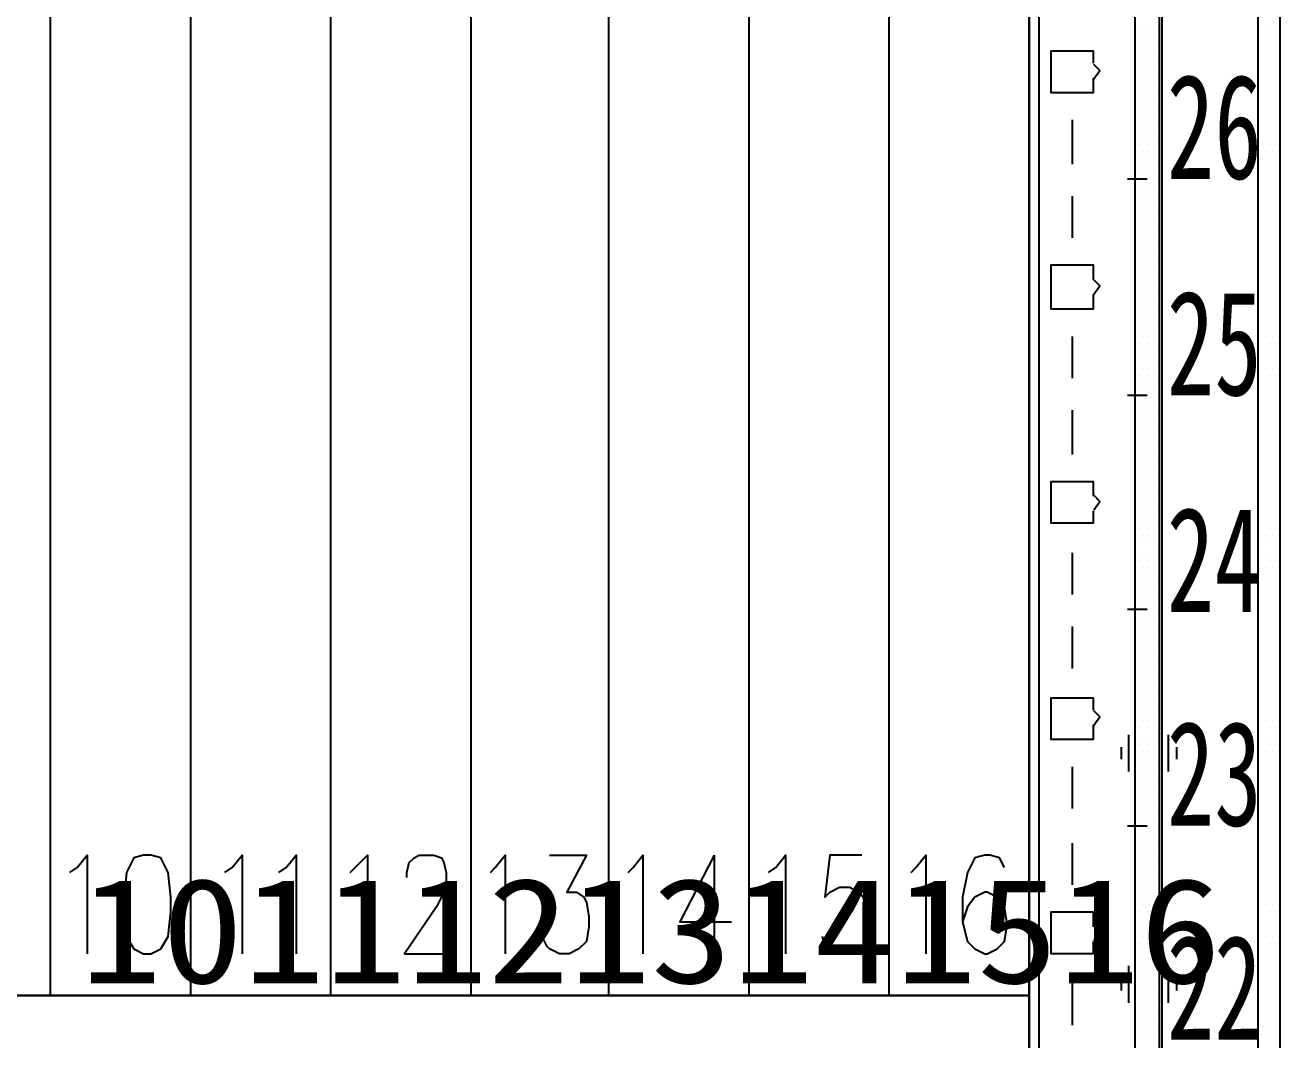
# Model space of a CAD drawing. Header units: metres. Extents: x 17 to 1264, y 17 to 859.
# Drawn here: x 256.9 to 330.3, y 363.6 to 423 of the extents above; entities that cross this region are included whole.
import ezdxf

# ---------------------------------------------------------------- set-up
doc = ezdxf.new("R2010")
doc.units = ezdxf.units.M
for name, color, linetype in [('LINES', 7, 'Continuous'), ('POLYLINES', 4, 'Continuous'), ('RECTS', 7, 'Continuous'), ('TEXTS', 3, 'Continuous')]:
    doc.layers.add(name, color=color, linetype=linetype)

msp = doc.modelspace()

# ---------------------------------------------------------------- linework, layer by layer
at = {"layer": 'LINES'}
for p, q in [((315.64, 98.64), (315.64, 693.94)), ((322.27, 422.78), (322.27, 422.78)), ((322.7, 422.78), (322.7, 422.78)), ((323.27, 422.78), (323.27, 422.78)), ((329.03, 422.78), (329.03, 422.78)), ((329.47, 422.78), (329.47, 422.78)), ((329.9, 422.78), (329.9, 422.78)), ((322.12, 422.35), (322.12, 422.35)), ((322.27, 421.92), (322.27, 421.92)), ((322.55, 422.35), (322.55, 422.35)), ((322.7, 421.92), (322.7, 421.92)), ((322.99, 422.35), (322.99, 422.35)), ((323.27, 421.92), (323.27, 421.92)), ((329.03, 421.92), (329.03, 421.92)), ((329.32, 422.35), (329.32, 422.35)), ((329.47, 421.92), (329.47, 421.92)), ((329.75, 422.35), (329.75, 422.35)), ((329.9, 421.92), (329.9, 421.92)), ((330.19, 422.35), (330.19, 422.35)), ((322.12, 421.49), (322.12, 421.49)), ((322.55, 421.49), (322.55, 421.49)), ((322.99, 421.49), (322.99, 421.49)), ((329.32, 421.49), (329.32, 421.49)), ((329.75, 421.49), (329.75, 421.49)), ((330.19, 421.49), (330.19, 421.49)), ((322.12, 420.48), (322.12, 420.48)), ((322.27, 420.91), (322.27, 420.91)), ((322.55, 420.48), (322.55, 420.48)), ((322.7, 420.91), (322.7, 420.91)), ((322.99, 420.48), (322.99, 420.48)), ((323.27, 420.91), (323.27, 420.91)), ((329.03, 420.91), (329.03, 420.91)), ((329.32, 420.48), (329.32, 420.48)), ((329.47, 420.91), (329.47, 420.91)), ((329.75, 420.48), (329.75, 420.48)), ((329.9, 420.91), (329.9, 420.91)), ((330.19, 420.48), (330.19, 420.48)), ((322.12, 419.62), (322.12, 419.62)), ((322.27, 420.05), (322.27, 420.05)), ((322.55, 419.62), (322.55, 419.62)), ((322.7, 420.05), (322.7, 420.05)), ((322.99, 419.62), (322.99, 419.62)), ((323.27, 420.05), (323.27, 420.05)), ((329.03, 420.05), (329.03, 420.05)), ((329.32, 419.62), (329.32, 419.62)), ((329.47, 420.05), (329.47, 420.05)), ((329.75, 419.62), (329.75, 419.62)), ((329.9, 420.05), (329.9, 420.05)), ((330.19, 419.62), (330.19, 419.62)), ((322.27, 419.18), (322.27, 419.18)), ((322.7, 419.18), (322.7, 419.18)), ((323.27, 419.18), (323.27, 419.18)), ((329.03, 419.18), (329.03, 419.18)), ((329.47, 419.18), (329.47, 419.18)), ((329.9, 419.18), (329.9, 419.18)), ((322.12, 418.75), (322.12, 418.75)), ((322.27, 418.32), (322.27, 418.32)), ((322.55, 418.75), (322.55, 418.75)), ((322.7, 418.32), (322.7, 418.32)), ((322.99, 418.75), (322.99, 418.75)), ((323.27, 418.32), (323.27, 418.32)), ((329.03, 418.32), (329.03, 418.32)), ((329.32, 418.75), (329.32, 418.75)), ((329.47, 418.32), (329.47, 418.32)), ((329.75, 418.75), (329.75, 418.75)), ((329.9, 418.32), (329.9, 418.32)), ((330.19, 418.75), (330.19, 418.75)), ((318.16, 417.46), (318.16, 414.86)), ((322.12, 417.89), (322.12, 417.89)), ((322.55, 417.89), (322.55, 417.89)), ((322.99, 417.89), (322.99, 417.89)), ((329.32, 417.89), (329.32, 417.89)), ((329.75, 417.89), (329.75, 417.89)), ((330.19, 417.89), (330.19, 417.89)), ((322.12, 416.88), (322.12, 416.88)), ((322.27, 417.31), (322.27, 417.31)), ((322.55, 416.88), (322.55, 416.88)), ((322.7, 417.31), (322.7, 417.31)), ((322.99, 416.88), (322.99, 416.88)), ((323.27, 417.31), (323.27, 417.31)), ((329.03, 417.31), (329.03, 417.31)), ((329.32, 416.88), (329.32, 416.88)), ((329.47, 417.31), (329.47, 417.31)), ((329.75, 416.88), (329.75, 416.88)), ((329.9, 417.31), (329.9, 417.31)), ((330.19, 416.88), (330.19, 416.88)), ((322.12, 416.02), (322.12, 416.02)), ((322.27, 416.45), (322.27, 416.45)), ((322.55, 416.02), (322.55, 416.02)), ((322.7, 416.45), (322.7, 416.45)), ((322.99, 416.02), (322.99, 416.02)), ((323.27, 416.45), (323.27, 416.45)), ((329.03, 416.45), (329.03, 416.45)), ((329.32, 416.02), (329.32, 416.02)), ((329.47, 416.45), (329.47, 416.45)), ((329.75, 416.02), (329.75, 416.02)), ((329.9, 416.45), (329.9, 416.45)), ((330.19, 416.02), (330.19, 416.02)), ((322.12, 415.15), (322.12, 415.15)), ((322.27, 415.58), (322.27, 415.58)), ((322.55, 415.15), (322.55, 415.15)), ((322.7, 415.58), (322.7, 415.58)), ((322.99, 415.15), (322.99, 415.15)), ((323.27, 415.58), (323.27, 415.58)), ((329.03, 415.58), (329.03, 415.58)), ((329.32, 415.15), (329.32, 415.15)), ((329.47, 415.58), (329.47, 415.58)), ((329.75, 415.15), (329.75, 415.15)), ((329.9, 415.58), (329.9, 415.58)), ((330.19, 415.15), (330.19, 415.15)), ((322.27, 414.72), (322.27, 414.72)), ((322.7, 414.72), (322.7, 414.72)), ((323.27, 414.72), (323.27, 414.72)), ((329.03, 414.72), (329.03, 414.72)), ((329.47, 414.72), (329.47, 414.72)), ((329.9, 414.72), (329.9, 414.72)), ((321.4, 414), (322.55, 414)), ((322.12, 414.29), (322.12, 414.29)), ((322.27, 413.71), (322.27, 413.71)), ((322.55, 414.29), (322.55, 414.29)), ((322.7, 413.71), (322.7, 413.71)), ((322.99, 414.29), (322.99, 414.29)), ((323.27, 413.71), (323.27, 413.71)), ((329.03, 413.71), (329.03, 413.71)), ((329.32, 414.29), (329.32, 414.29)), ((329.47, 413.71), (329.47, 413.71)), ((329.75, 414.29), (329.75, 414.29)), ((329.9, 413.71), (329.9, 413.71)), ((330.19, 414.29), (330.19, 414.29)), ((318.16, 412.99), (318.16, 410.54)), ((322.12, 413.28), (322.12, 413.28)), ((322.55, 413.28), (322.55, 413.28)), ((322.99, 413.28), (322.99, 413.28)), ((329.32, 413.28), (329.32, 413.28)), ((329.75, 413.28), (329.75, 413.28)), ((330.19, 413.28), (330.19, 413.28)), ((322.12, 412.42), (322.12, 412.42)), ((322.27, 412.85), (322.27, 412.85)), ((322.55, 412.42), (322.55, 412.42)), ((322.7, 412.85), (322.7, 412.85)), ((322.99, 412.42), (322.99, 412.42)), ((323.27, 412.85), (323.27, 412.85)), ((329.03, 412.85), (329.03, 412.85)), ((329.32, 412.42), (329.32, 412.42)), ((329.47, 412.85), (329.47, 412.85)), ((329.75, 412.42), (329.75, 412.42)), ((329.9, 412.85), (329.9, 412.85)), ((330.19, 412.42), (330.19, 412.42)), ((322.12, 411.55), (322.12, 411.55)), ((322.27, 411.98), (322.27, 411.98)), ((322.55, 411.55), (322.55, 411.55)), ((322.7, 411.98), (322.7, 411.98)), ((322.99, 411.55), (322.99, 411.55)), ((323.27, 411.98), (323.27, 411.98)), ((329.03, 411.98), (329.03, 411.98)), ((329.32, 411.55), (329.32, 411.55)), ((329.47, 411.98), (329.47, 411.98)), ((329.75, 411.55), (329.75, 411.55)), ((329.9, 411.98), (329.9, 411.98)), ((330.19, 411.55), (330.19, 411.55)), ((322.27, 411.12), (322.27, 411.12)), ((322.7, 411.12), (322.7, 411.12)), ((323.27, 411.12), (323.27, 411.12)), ((329.03, 411.12), (329.03, 411.12)), ((329.47, 411.12), (329.47, 411.12)), ((329.9, 411.12), (329.9, 411.12)), ((322.12, 410.69), (322.12, 410.69)), ((322.27, 410.11), (322.27, 410.11)), ((322.55, 410.69), (322.55, 410.69)), ((322.7, 410.11), (322.7, 410.11)), ((322.99, 410.69), (322.99, 410.69)), ((323.27, 410.11), (323.27, 410.11)), ((329.03, 410.11), (329.03, 410.11)), ((329.32, 410.69), (329.32, 410.69)), ((329.47, 410.11), (329.47, 410.11)), ((329.75, 410.69), (329.75, 410.69)), ((329.9, 410.11), (329.9, 410.11)), ((330.19, 410.69), (330.19, 410.69)), ((322.12, 409.68), (322.12, 409.68)), ((322.27, 409.25), (322.27, 409.25)), ((322.55, 409.68), (322.55, 409.68)), ((322.7, 409.25), (322.7, 409.25)), ((322.99, 409.68), (322.99, 409.68)), ((323.27, 409.25), (323.27, 409.25)), ((329.03, 409.25), (329.03, 409.25)), ((329.32, 409.68), (329.32, 409.68)), ((329.47, 409.25), (329.47, 409.25)), ((329.75, 409.68), (329.75, 409.68)), ((329.9, 409.25), (329.9, 409.25)), ((330.19, 409.68), (330.19, 409.68)), ((322.12, 408.82), (322.12, 408.82)), ((322.55, 408.82), (322.55, 408.82)), ((322.99, 408.82), (322.99, 408.82)), ((329.32, 408.82), (329.32, 408.82)), ((329.75, 408.82), (329.75, 408.82)), ((330.19, 408.82), (330.19, 408.82)), ((322.12, 407.95), (322.12, 407.95)), ((322.27, 408.38), (322.27, 408.38)), ((322.55, 407.95), (322.55, 407.95)), ((322.7, 408.38), (322.7, 408.38)), ((322.99, 407.95), (322.99, 407.95)), ((323.27, 408.38), (323.27, 408.38)), ((329.03, 408.38), (329.03, 408.38)), ((329.32, 407.95), (329.32, 407.95)), ((329.47, 408.38), (329.47, 408.38)), ((329.75, 407.95), (329.75, 407.95)), ((329.9, 408.38), (329.9, 408.38)), ((330.19, 407.95), (330.19, 407.95)), ((322.12, 407.09), (322.12, 407.09)), ((322.27, 407.52), (322.27, 407.52)), ((322.55, 407.09), (322.55, 407.09)), ((322.7, 407.52), (322.7, 407.52)), ((322.99, 407.09), (322.99, 407.09)), ((323.27, 407.52), (323.27, 407.52)), ((329.03, 407.52), (329.03, 407.52)), ((329.32, 407.09), (329.32, 407.09)), ((329.47, 407.52), (329.47, 407.52)), ((329.75, 407.09), (329.75, 407.09)), ((329.9, 407.52), (329.9, 407.52)), ((330.19, 407.09), (330.19, 407.09)), ((322.27, 406.51), (322.27, 406.51)), ((322.7, 406.51), (322.7, 406.51)), ((323.27, 406.51), (323.27, 406.51)), ((329.03, 406.51), (329.03, 406.51)), ((329.47, 406.51), (329.47, 406.51)), ((329.9, 406.51), (329.9, 406.51)), ((322.12, 406.08), (322.12, 406.08)), ((322.27, 405.65), (322.27, 405.65)), ((322.55, 406.08), (322.55, 406.08)), ((322.7, 405.65), (322.7, 405.65)), ((322.99, 406.08), (322.99, 406.08)), ((323.27, 405.65), (323.27, 405.65)), ((329.03, 405.65), (329.03, 405.65)), ((329.32, 406.08), (329.32, 406.08)), ((329.47, 405.65), (329.47, 405.65)), ((329.75, 406.08), (329.75, 406.08)), ((329.9, 405.65), (329.9, 405.65)), ((330.19, 406.08), (330.19, 406.08)), ((322.12, 405.22), (322.12, 405.22)), ((322.55, 405.22), (322.55, 405.22)), ((322.99, 405.22), (322.99, 405.22)), ((329.32, 405.22), (329.32, 405.22)), ((329.75, 405.22), (329.75, 405.22)), ((330.19, 405.22), (330.19, 405.22)), ((318.16, 404.78), (318.16, 402.34)), ((322.12, 404.35), (322.12, 404.35)), ((322.27, 404.78), (322.27, 404.78)), ((322.55, 404.35), (322.55, 404.35)), ((322.7, 404.78), (322.7, 404.78)), ((322.99, 404.35), (322.99, 404.35)), ((323.27, 404.78), (323.27, 404.78)), ((329.03, 404.78), (329.03, 404.78)), ((329.32, 404.35), (329.32, 404.35)), ((329.47, 404.78), (329.47, 404.78)), ((329.75, 404.35), (329.75, 404.35)), ((329.9, 404.78), (329.9, 404.78)), ((330.19, 404.35), (330.19, 404.35)), ((322.12, 403.49), (322.12, 403.49)), ((322.27, 403.92), (322.27, 403.92)), ((322.55, 403.49), (322.55, 403.49)), ((322.7, 403.92), (322.7, 403.92)), ((322.99, 403.49), (322.99, 403.49)), ((323.27, 403.92), (323.27, 403.92)), ((329.03, 403.92), (329.03, 403.92)), ((329.32, 403.49), (329.32, 403.49)), ((329.47, 403.92), (329.47, 403.92)), ((329.75, 403.49), (329.75, 403.49)), ((329.9, 403.92), (329.9, 403.92)), ((330.19, 403.49), (330.19, 403.49)), ((322.27, 402.91), (322.27, 402.91)), ((322.7, 402.91), (322.7, 402.91)), ((323.27, 402.91), (323.27, 402.91)), ((329.03, 402.91), (329.03, 402.91)), ((329.47, 402.91), (329.47, 402.91)), ((329.9, 402.91), (329.9, 402.91)), ((322.12, 402.48), (322.12, 402.48)), ((322.27, 402.05), (322.27, 402.05)), ((322.55, 402.48), (322.55, 402.48)), ((322.7, 402.05), (322.7, 402.05)), ((322.99, 402.48), (322.99, 402.48)), ((323.27, 402.05), (323.27, 402.05)), ((329.03, 402.05), (329.03, 402.05)), ((329.32, 402.48), (329.32, 402.48)), ((329.47, 402.05), (329.47, 402.05)), ((329.75, 402.48), (329.75, 402.48)), ((329.9, 402.05), (329.9, 402.05)), ((330.19, 402.48), (330.19, 402.48)), ((321.4, 401.33), (322.55, 401.33)), ((322.12, 401.62), (322.12, 401.62)), ((322.27, 401.18), (322.27, 401.18)), ((322.55, 401.62), (322.55, 401.62)), ((322.7, 401.18), (322.7, 401.18)), ((322.99, 401.62), (322.99, 401.62)), ((323.27, 401.18), (323.27, 401.18)), ((329.03, 401.18), (329.03, 401.18)), ((329.32, 401.62), (329.32, 401.62)), ((329.47, 401.18), (329.47, 401.18)), ((329.75, 401.62), (329.75, 401.62)), ((329.9, 401.18), (329.9, 401.18)), ((330.19, 401.62), (330.19, 401.62)), ((318.16, 400.46), (318.16, 397.87)), ((322.12, 400.75), (322.12, 400.75)), ((322.55, 400.75), (322.55, 400.75)), ((322.99, 400.75), (322.99, 400.75)), ((329.32, 400.75), (329.32, 400.75)), ((329.75, 400.75), (329.75, 400.75)), ((330.19, 400.75), (330.19, 400.75)), ((322.12, 399.89), (322.12, 399.89)), ((322.27, 400.32), (322.27, 400.32)), ((322.55, 399.89), (322.55, 399.89)), ((322.7, 400.32), (322.7, 400.32)), ((322.99, 399.89), (322.99, 399.89)), ((323.27, 400.32), (323.27, 400.32)), ((329.03, 400.32), (329.03, 400.32)), ((329.32, 399.89), (329.32, 399.89)), ((329.47, 400.32), (329.47, 400.32)), ((329.75, 399.89), (329.75, 399.89)), ((329.9, 400.32), (329.9, 400.32)), ((330.19, 399.89), (330.19, 399.89)), ((322.27, 399.31), (322.27, 399.31)), ((322.7, 399.31), (322.7, 399.31)), ((323.27, 399.31), (323.27, 399.31)), ((329.03, 399.31), (329.03, 399.31)), ((329.47, 399.31), (329.47, 399.31)), ((329.9, 399.31), (329.9, 399.31)), ((322.12, 398.88), (322.12, 398.88)), ((322.27, 398.45), (322.27, 398.45)), ((322.55, 398.88), (322.55, 398.88)), ((322.7, 398.45), (322.7, 398.45)), ((322.99, 398.88), (322.99, 398.88)), ((323.27, 398.45), (323.27, 398.45)), ((329.03, 398.45), (329.03, 398.45)), ((329.32, 398.88), (329.32, 398.88)), ((329.47, 398.45), (329.47, 398.45)), ((329.75, 398.88), (329.75, 398.88)), ((329.9, 398.45), (329.9, 398.45)), ((330.19, 398.88), (330.19, 398.88)), ((322.12, 398.02), (322.12, 398.02)), ((322.27, 397.58), (322.27, 397.58)), ((322.55, 398.02), (322.55, 398.02)), ((322.7, 397.58), (322.7, 397.58)), ((322.99, 398.02), (322.99, 398.02)), ((323.27, 397.58), (323.27, 397.58)), ((329.03, 397.58), (329.03, 397.58)), ((329.32, 398.02), (329.32, 398.02)), ((329.47, 397.58), (329.47, 397.58)), ((329.75, 398.02), (329.75, 398.02)), ((329.9, 397.58), (329.9, 397.58)), ((330.19, 398.02), (330.19, 398.02)), ((322.12, 397.15), (322.12, 397.15)), ((322.55, 397.15), (322.55, 397.15)), ((322.99, 397.15), (322.99, 397.15)), ((329.32, 397.15), (329.32, 397.15)), ((329.75, 397.15), (329.75, 397.15)), ((330.19, 397.15), (330.19, 397.15)), ((322.12, 396.29), (322.12, 396.29)), ((322.27, 396.72), (322.27, 396.72)), ((322.55, 396.29), (322.55, 396.29)), ((322.7, 396.72), (322.7, 396.72)), ((322.99, 396.29), (322.99, 396.29)), ((323.27, 396.72), (323.27, 396.72)), ((329.03, 396.72), (329.03, 396.72)), ((329.32, 396.29), (329.32, 396.29)), ((329.47, 396.72), (329.47, 396.72)), ((329.75, 396.29), (329.75, 396.29)), ((329.9, 396.72), (329.9, 396.72)), ((330.19, 396.29), (330.19, 396.29)), ((322.12, 395.28), (322.12, 395.28)), ((322.27, 395.71), (322.27, 395.71)), ((322.55, 395.28), (322.55, 395.28)), ((322.7, 395.71), (322.7, 395.71)), ((322.99, 395.28), (322.99, 395.28)), ((323.27, 395.71), (323.27, 395.71)), ((329.03, 395.71), (329.03, 395.71)), ((329.32, 395.28), (329.32, 395.28)), ((329.47, 395.71), (329.47, 395.71)), ((329.75, 395.28), (329.75, 395.28)), ((329.9, 395.71), (329.9, 395.71)), ((330.19, 395.28), (330.19, 395.28)), ((322.27, 394.85), (322.27, 394.85)), ((322.7, 394.85), (322.7, 394.85)), ((323.27, 394.85), (323.27, 394.85)), ((329.03, 394.85), (329.03, 394.85)), ((329.47, 394.85), (329.47, 394.85)), ((329.9, 394.85), (329.9, 394.85)), ((322.12, 394.42), (322.12, 394.42)), ((322.27, 393.98), (322.27, 393.98)), ((322.55, 394.42), (322.55, 394.42)), ((322.7, 393.98), (322.7, 393.98)), ((322.99, 394.42), (322.99, 394.42)), ((323.27, 393.98), (323.27, 393.98)), ((329.03, 393.98), (329.03, 393.98)), ((329.32, 394.42), (329.32, 394.42)), ((329.47, 393.98), (329.47, 393.98)), ((329.75, 394.42), (329.75, 394.42)), ((329.9, 393.98), (329.9, 393.98)), ((330.19, 394.42), (330.19, 394.42)), ((322.12, 393.55), (322.12, 393.55)), ((322.27, 393.12), (322.27, 393.12)), ((322.55, 393.55), (322.55, 393.55)), ((322.7, 393.12), (322.7, 393.12)), ((322.99, 393.55), (322.99, 393.55)), ((323.27, 393.12), (323.27, 393.12)), ((329.03, 393.12), (329.03, 393.12)), ((329.32, 393.55), (329.32, 393.55)), ((329.47, 393.12), (329.47, 393.12)), ((329.75, 393.55), (329.75, 393.55)), ((329.9, 393.12), (329.9, 393.12)), ((330.19, 393.55), (330.19, 393.55)), ((322.12, 392.69), (322.12, 392.69)), ((322.55, 392.69), (322.55, 392.69)), ((322.99, 392.69), (322.99, 392.69)), ((329.32, 392.69), (329.32, 392.69)), ((329.75, 392.69), (329.75, 392.69)), ((330.19, 392.69), (330.19, 392.69)), ((318.16, 392.11), (318.16, 389.66)), ((322.12, 391.68), (322.12, 391.68)), ((322.27, 392.11), (322.27, 392.11)), ((322.55, 391.68), (322.55, 391.68)), ((322.7, 392.11), (322.7, 392.11)), ((322.99, 391.68), (322.99, 391.68)), ((323.27, 392.11), (323.27, 392.11)), ((329.03, 392.11), (329.03, 392.11)), ((329.32, 391.68), (329.32, 391.68)), ((329.47, 392.11), (329.47, 392.11)), ((329.75, 391.68), (329.75, 391.68)), ((329.9, 392.11), (329.9, 392.11)), ((330.19, 391.68), (330.19, 391.68)), ((322.27, 391.25), (322.27, 391.25)), ((322.7, 391.25), (322.7, 391.25)), ((323.27, 391.25), (323.27, 391.25)), ((329.03, 391.25), (329.03, 391.25)), ((329.47, 391.25), (329.47, 391.25)), ((329.9, 391.25), (329.9, 391.25)), ((322.12, 390.82), (322.12, 390.82)), ((322.27, 390.38), (322.27, 390.38)), ((322.55, 390.82), (322.55, 390.82)), ((322.7, 390.38), (322.7, 390.38)), ((322.99, 390.82), (322.99, 390.82)), ((323.27, 390.38), (323.27, 390.38)), ((329.03, 390.38), (329.03, 390.38)), ((329.32, 390.82), (329.32, 390.82)), ((329.47, 390.38), (329.47, 390.38)), ((329.75, 390.82), (329.75, 390.82)), ((329.9, 390.38), (329.9, 390.38)), ((330.19, 390.82), (330.19, 390.82)), ((322.12, 389.95), (322.12, 389.95)), ((322.27, 389.52), (322.27, 389.52)), ((322.55, 389.95), (322.55, 389.95)), ((322.7, 389.52), (322.7, 389.52)), ((322.99, 389.95), (322.99, 389.95)), ((323.27, 389.52), (323.27, 389.52)), ((329.03, 389.52), (329.03, 389.52)), ((329.32, 389.95), (329.32, 389.95)), ((329.47, 389.52), (329.47, 389.52)), ((329.75, 389.95), (329.75, 389.95)), ((329.9, 389.52), (329.9, 389.52)), ((330.19, 389.95), (330.19, 389.95)), ((321.4, 388.8), (322.55, 388.8)), ((322.12, 389.09), (322.12, 389.09)), ((322.55, 389.09), (322.55, 389.09)), ((322.99, 389.09), (322.99, 389.09)), ((329.32, 389.09), (329.32, 389.09)), ((329.75, 389.09), (329.75, 389.09)), ((330.19, 389.09), (330.19, 389.09)), ((322.12, 388.08), (322.12, 388.08)), ((322.27, 388.51), (322.27, 388.51)), ((322.55, 388.08), (322.55, 388.08)), ((322.7, 388.51), (322.7, 388.51)), ((322.99, 388.08), (322.99, 388.08)), ((323.27, 388.51), (323.27, 388.51)), ((329.03, 388.51), (329.03, 388.51)), ((329.32, 388.08), (329.32, 388.08)), ((329.47, 388.51), (329.47, 388.51)), ((329.75, 388.08), (329.75, 388.08)), ((329.9, 388.51), (329.9, 388.51)), ((330.19, 388.08), (330.19, 388.08)), ((318.16, 387.79), (318.16, 385.34)), ((322.12, 387.22), (322.12, 387.22)), ((322.27, 387.65), (322.27, 387.65)), ((322.55, 387.22), (322.55, 387.22)), ((322.7, 387.65), (322.7, 387.65)), ((322.99, 387.22), (322.99, 387.22)), ((323.27, 387.65), (323.27, 387.65)), ((329.03, 387.65), (329.03, 387.65)), ((329.32, 387.22), (329.32, 387.22)), ((329.47, 387.65), (329.47, 387.65)), ((329.75, 387.22), (329.75, 387.22)), ((329.9, 387.65), (329.9, 387.65)), ((330.19, 387.22), (330.19, 387.22)), ((322.27, 386.78), (322.27, 386.78)), ((322.7, 386.78), (322.7, 386.78)), ((323.27, 386.78), (323.27, 386.78)), ((329.03, 386.78), (329.03, 386.78)), ((329.47, 386.78), (329.47, 386.78)), ((329.9, 386.78), (329.9, 386.78)), ((322.12, 386.35), (322.12, 386.35)), ((322.27, 385.92), (322.27, 385.92)), ((322.55, 386.35), (322.55, 386.35)), ((322.7, 385.92), (322.7, 385.92)), ((322.99, 386.35), (322.99, 386.35)), ((323.27, 385.92), (323.27, 385.92)), ((329.03, 385.92), (329.03, 385.92)), ((329.32, 386.35), (329.32, 386.35)), ((329.47, 385.92), (329.47, 385.92)), ((329.75, 386.35), (329.75, 386.35)), ((329.9, 385.92), (329.9, 385.92)), ((330.19, 386.35), (330.19, 386.35)), ((322.12, 385.49), (322.12, 385.49)), ((322.55, 385.49), (322.55, 385.49)), ((322.99, 385.49), (322.99, 385.49)), ((329.32, 385.49), (329.32, 385.49)), ((329.75, 385.49), (329.75, 385.49)), ((330.19, 385.49), (330.19, 385.49)), ((322.12, 384.48), (322.12, 384.48)), ((322.27, 384.91), (322.27, 384.91)), ((322.55, 384.48), (322.55, 384.48)), ((322.7, 384.91), (322.7, 384.91)), ((322.99, 384.48), (322.99, 384.48)), ((323.27, 384.91), (323.27, 384.91)), ((329.03, 384.91), (329.03, 384.91)), ((329.32, 384.48), (329.32, 384.48)), ((329.47, 384.91), (329.47, 384.91)), ((329.75, 384.48), (329.75, 384.48)), ((329.9, 384.91), (329.9, 384.91)), ((330.19, 384.48), (330.19, 384.48)), ((322.12, 383.62), (322.12, 383.62)), ((322.27, 384.05), (322.27, 384.05)), ((322.55, 383.62), (322.55, 383.62)), ((322.7, 384.05), (322.7, 384.05)), ((322.99, 383.62), (322.99, 383.62)), ((323.27, 384.05), (323.27, 384.05)), ((329.03, 384.05), (329.03, 384.05)), ((329.32, 383.62), (329.32, 383.62)), ((329.47, 384.05), (329.47, 384.05)), ((329.75, 383.62), (329.75, 383.62)), ((329.9, 384.05), (329.9, 384.05)), ((330.19, 383.62), (330.19, 383.62)), ((322.27, 383.18), (322.27, 383.18)), ((322.7, 383.18), (322.7, 383.18)), ((323.27, 383.18), (323.27, 383.18)), ((329.03, 383.18), (329.03, 383.18)), ((329.47, 383.18), (329.47, 383.18)), ((329.9, 383.18), (329.9, 383.18)), ((322.12, 382.75), (322.12, 382.75)), ((322.27, 382.32), (322.27, 382.32)), ((322.55, 382.75), (322.55, 382.75)), ((322.7, 382.32), (322.7, 382.32)), ((322.99, 382.75), (322.99, 382.75)), ((323.27, 382.32), (323.27, 382.32)), ((329.03, 382.32), (329.03, 382.32)), ((329.32, 382.75), (329.32, 382.75)), ((329.47, 382.32), (329.47, 382.32)), ((329.75, 382.75), (329.75, 382.75)), ((329.9, 382.32), (329.9, 382.32)), ((330.19, 382.75), (330.19, 382.75)), ((321.47, 381.46), (321.47, 379.3)), ((322.12, 381.89), (322.12, 381.89)), ((322.55, 381.89), (322.55, 381.89)), ((322.99, 381.89), (322.99, 381.89)), ((323.78, 381.46), (323.78, 379.3)), ((329.32, 381.89), (329.32, 381.89)), ((329.75, 381.89), (329.75, 381.89)), ((330.19, 381.89), (330.19, 381.89)), ((321.04, 380.74), (321.04, 380.02)), ((322.12, 380.88), (322.12, 380.88)), ((322.27, 381.31), (322.27, 381.31)), ((322.55, 380.88), (322.55, 380.88)), ((322.7, 381.31), (322.7, 381.31)), ((322.99, 380.88), (322.99, 380.88)), ((323.27, 381.31), (323.27, 381.31)), ((324.28, 380.74), (324.28, 380.02)), ((329.03, 381.31), (329.03, 381.31)), ((329.32, 380.88), (329.32, 380.88)), ((329.47, 381.31), (329.47, 381.31)), ((329.75, 380.88), (329.75, 380.88)), ((329.9, 381.31), (329.9, 381.31)), ((330.19, 380.88), (330.19, 380.88)), ((322.12, 380.02), (322.12, 380.02)), ((322.27, 380.45), (322.27, 380.45)), ((322.55, 380.02), (322.55, 380.02)), ((322.7, 380.45), (322.7, 380.45)), ((322.99, 380.02), (322.99, 380.02)), ((323.27, 380.45), (323.27, 380.45)), ((329.03, 380.45), (329.03, 380.45)), ((329.32, 380.02), (329.32, 380.02)), ((329.47, 380.45), (329.47, 380.45)), ((329.75, 380.02), (329.75, 380.02)), ((329.9, 380.45), (329.9, 380.45)), ((330.19, 380.02), (330.19, 380.02)), ((318.16, 379.58), (318.16, 377.14)), ((322.12, 379.15), (322.12, 379.15)), ((322.27, 379.58), (322.27, 379.58)), ((322.55, 379.15), (322.55, 379.15)), ((322.7, 379.58), (322.7, 379.58)), ((322.99, 379.15), (322.99, 379.15)), ((323.27, 379.58), (323.27, 379.58)), ((329.03, 379.58), (329.03, 379.58)), ((329.32, 379.15), (329.32, 379.15)), ((329.47, 379.58), (329.47, 379.58)), ((329.75, 379.15), (329.75, 379.15)), ((329.9, 379.58), (329.9, 379.58)), ((330.19, 379.15), (330.19, 379.15)), ((322.27, 378.72), (322.27, 378.72)), ((322.7, 378.72), (322.7, 378.72)), ((323.27, 378.72), (323.27, 378.72)), ((329.03, 378.72), (329.03, 378.72)), ((329.47, 378.72), (329.47, 378.72)), ((329.9, 378.72), (329.9, 378.72)), ((322.12, 378.29), (322.12, 378.29)), ((322.27, 377.71), (322.27, 377.71)), ((322.55, 378.29), (322.55, 378.29)), ((322.7, 377.71), (322.7, 377.71)), ((322.99, 378.29), (322.99, 378.29)), ((323.27, 377.71), (323.27, 377.71)), ((329.03, 377.71), (329.03, 377.71)), ((329.32, 378.29), (329.32, 378.29)), ((329.47, 377.71), (329.47, 377.71)), ((329.75, 378.29), (329.75, 378.29)), ((329.9, 377.71), (329.9, 377.71)), ((330.19, 378.29), (330.19, 378.29)), ((322.12, 377.28), (322.12, 377.28)), ((322.55, 377.28), (322.55, 377.28)), ((322.99, 377.28), (322.99, 377.28)), ((329.32, 377.28), (329.32, 377.28)), ((329.75, 377.28), (329.75, 377.28)), ((330.19, 377.28), (330.19, 377.28)), ((322.12, 376.42), (322.12, 376.42)), ((322.27, 376.85), (322.27, 376.85)), ((322.55, 376.42), (322.55, 376.42)), ((322.7, 376.85), (322.7, 376.85)), ((322.99, 376.42), (322.99, 376.42)), ((323.27, 376.85), (323.27, 376.85)), ((329.03, 376.85), (329.03, 376.85)), ((329.32, 376.42), (329.32, 376.42)), ((329.47, 376.85), (329.47, 376.85)), ((329.75, 376.42), (329.75, 376.42)), ((329.9, 376.85), (329.9, 376.85)), ((330.19, 376.42), (330.19, 376.42)), ((321.4, 376.13), (322.55, 376.13)), ((322.12, 375.55), (322.12, 375.55)), ((322.27, 375.98), (322.27, 375.98)), ((322.55, 375.55), (322.55, 375.55)), ((322.7, 375.98), (322.7, 375.98)), ((322.99, 375.55), (322.99, 375.55)), ((323.27, 375.98), (323.27, 375.98)), ((329.03, 375.98), (329.03, 375.98)), ((329.32, 375.55), (329.32, 375.55)), ((329.47, 375.98), (329.47, 375.98)), ((329.75, 375.55), (329.75, 375.55)), ((329.9, 375.98), (329.9, 375.98)), ((330.19, 375.55), (330.19, 375.55)), ((318.16, 375.12), (318.16, 372.67)), ((322.27, 375.12), (322.27, 375.12)), ((322.7, 375.12), (322.7, 375.12)), ((323.27, 375.12), (323.27, 375.12)), ((329.03, 375.12), (329.03, 375.12)), ((329.47, 375.12), (329.47, 375.12)), ((329.9, 375.12), (329.9, 375.12)), ((297.21, 374.4), (297.21, 368.64)), ((322.12, 374.69), (322.12, 374.69)), ((322.27, 374.11), (322.27, 374.11)), ((322.55, 374.69), (322.55, 374.69)), ((322.7, 374.11), (322.7, 374.11)), ((322.99, 374.69), (322.99, 374.69)), ((323.27, 374.11), (323.27, 374.11)), ((329.03, 374.11), (329.03, 374.11)), ((329.32, 374.69), (329.32, 374.69)), ((329.47, 374.11), (329.47, 374.11)), ((329.75, 374.69), (329.75, 374.69)), ((329.9, 374.11), (329.9, 374.11)), ((330.19, 374.69), (330.19, 374.69)), ((322.12, 373.68), (322.12, 373.68)), ((322.27, 373.25), (322.27, 373.25)), ((322.55, 373.68), (322.55, 373.68)), ((322.7, 373.25), (322.7, 373.25)), ((322.99, 373.68), (322.99, 373.68)), ((323.27, 373.25), (323.27, 373.25)), ((329.03, 373.25), (329.03, 373.25)), ((329.32, 373.68), (329.32, 373.68)), ((329.47, 373.25), (329.47, 373.25)), ((329.75, 373.68), (329.75, 373.68)), ((329.9, 373.25), (329.9, 373.25)), ((330.19, 373.68), (330.19, 373.68)), ((322.12, 372.82), (322.12, 372.82)), ((322.55, 372.82), (322.55, 372.82)), ((322.99, 372.82), (322.99, 372.82)), ((329.32, 372.82), (329.32, 372.82)), ((329.75, 372.82), (329.75, 372.82)), ((330.19, 372.82), (330.19, 372.82)), ((322.12, 371.95), (322.12, 371.95)), ((322.27, 372.38), (322.27, 372.38)), ((322.55, 371.95), (322.55, 371.95)), ((322.7, 372.38), (322.7, 372.38)), ((322.99, 371.95), (322.99, 371.95)), ((323.27, 372.38), (323.27, 372.38)), ((329.03, 372.38), (329.03, 372.38)), ((329.32, 371.95), (329.32, 371.95)), ((329.47, 372.38), (329.47, 372.38)), ((329.75, 371.95), (329.75, 371.95)), ((329.9, 372.38), (329.9, 372.38)), ((330.19, 371.95), (330.19, 371.95)), ((322.12, 371.09), (322.12, 371.09)), ((322.27, 371.52), (322.27, 371.52)), ((322.55, 371.09), (322.55, 371.09)), ((322.7, 371.52), (322.7, 371.52)), ((322.99, 371.09), (322.99, 371.09)), ((323.27, 371.52), (323.27, 371.52)), ((329.03, 371.52), (329.03, 371.52)), ((329.32, 371.09), (329.32, 371.09)), ((329.47, 371.52), (329.47, 371.52)), ((329.75, 371.09), (329.75, 371.09)), ((329.9, 371.52), (329.9, 371.52)), ((330.19, 371.09), (330.19, 371.09)), ((322.27, 370.51), (322.27, 370.51)), ((322.7, 370.51), (322.7, 370.51)), ((323.27, 370.51), (323.27, 370.51)), ((329.03, 370.51), (329.03, 370.51)), ((329.47, 370.51), (329.47, 370.51)), ((329.9, 370.51), (329.9, 370.51)), ((322.12, 370.08), (322.12, 370.08)), ((322.27, 369.65), (322.27, 369.65)), ((322.55, 370.08), (322.55, 370.08)), ((322.7, 369.65), (322.7, 369.65)), ((322.99, 370.08), (322.99, 370.08)), ((323.27, 369.65), (323.27, 369.65)), ((329.03, 369.65), (329.03, 369.65)), ((329.32, 370.08), (329.32, 370.08)), ((329.47, 369.65), (329.47, 369.65)), ((329.75, 370.08), (329.75, 370.08)), ((329.9, 369.65), (329.9, 369.65)), ((330.19, 370.08), (330.19, 370.08)), ((322.12, 369.22), (322.12, 369.22)), ((322.55, 369.22), (322.55, 369.22)), ((322.99, 369.22), (322.99, 369.22)), ((329.32, 369.22), (329.32, 369.22)), ((329.75, 369.22), (329.75, 369.22)), ((330.19, 369.22), (330.19, 369.22)), ((322.12, 368.35), (322.12, 368.35)), ((322.27, 368.78), (322.27, 368.78)), ((322.55, 368.35), (322.55, 368.35)), ((322.7, 368.78), (322.7, 368.78)), ((322.99, 368.35), (322.99, 368.35)), ((323.27, 368.78), (323.27, 368.78)), ((329.03, 368.78), (329.03, 368.78)), ((329.32, 368.35), (329.32, 368.35)), ((329.47, 368.78), (329.47, 368.78)), ((329.75, 368.35), (329.75, 368.35)), ((329.9, 368.78), (329.9, 368.78)), ((330.19, 368.35), (330.19, 368.35)), ((321.47, 367.92), (321.47, 365.76)), ((322.12, 367.49), (322.12, 367.49)), ((322.27, 367.92), (322.27, 367.92)), ((322.55, 367.49), (322.55, 367.49)), ((322.7, 367.92), (322.7, 367.92)), ((322.99, 367.49), (322.99, 367.49)), ((323.27, 367.92), (323.27, 367.92)), ((323.78, 367.92), (323.78, 365.76)), ((329.03, 367.92), (329.03, 367.92)), ((329.32, 367.49), (329.32, 367.49)), ((329.47, 367.92), (329.47, 367.92)), ((329.75, 367.49), (329.75, 367.49)), ((329.9, 367.92), (329.9, 367.92)), ((330.19, 367.49), (330.19, 367.49)), ((318.16, 366.91), (318.16, 364.46)), ((321.04, 367.2), (321.04, 366.48)), ((322.27, 366.91), (322.27, 366.91)), ((322.7, 366.91), (322.7, 366.91)), ((323.27, 366.91), (323.27, 366.91)), ((324.28, 367.2), (324.28, 366.48)), ((329.03, 366.91), (329.03, 366.91)), ((329.47, 366.91), (329.47, 366.91)), ((329.9, 366.91), (329.9, 366.91)), ((322.12, 366.48), (322.12, 366.48)), ((322.27, 366.05), (322.27, 366.05)), ((322.55, 366.48), (322.55, 366.48)), ((322.7, 366.05), (322.7, 366.05)), ((322.99, 366.48), (322.99, 366.48)), ((323.27, 366.05), (323.27, 366.05)), ((329.03, 366.05), (329.03, 366.05)), ((329.32, 366.48), (329.32, 366.48)), ((329.47, 366.05), (329.47, 366.05)), ((329.75, 366.48), (329.75, 366.48)), ((329.9, 366.05), (329.9, 366.05)), ((330.19, 366.48), (330.19, 366.48)), ((322.12, 365.62), (322.12, 365.62)), ((322.27, 365.18), (322.27, 365.18)), ((322.55, 365.62), (322.55, 365.62)), ((322.7, 365.18), (322.7, 365.18)), ((322.99, 365.62), (322.99, 365.62)), ((323.27, 365.18), (323.27, 365.18)), ((329.03, 365.18), (329.03, 365.18)), ((329.32, 365.62), (329.32, 365.62)), ((329.47, 365.18), (329.47, 365.18)), ((329.75, 365.62), (329.75, 365.62)), ((329.9, 365.18), (329.9, 365.18)), ((330.19, 365.62), (330.19, 365.62)), ((322.12, 364.75), (322.12, 364.75)), ((322.55, 364.75), (322.55, 364.75)), ((322.99, 364.75), (322.99, 364.75)), ((329.32, 364.75), (329.32, 364.75)), ((329.75, 364.75), (329.75, 364.75)), ((330.19, 364.75), (330.19, 364.75)), ((322.12, 363.89), (322.12, 363.89)), ((322.27, 364.32), (322.27, 364.32)), ((322.55, 363.89), (322.55, 363.89)), ((322.7, 364.32), (322.7, 364.32)), ((322.99, 363.89), (322.99, 363.89)), ((323.27, 364.32), (323.27, 364.32)), ((329.03, 364.32), (329.03, 364.32)), ((329.32, 363.89), (329.32, 363.89)), ((329.47, 364.32), (329.47, 364.32)), ((329.75, 363.89), (329.75, 363.89)), ((329.9, 364.32), (329.9, 364.32)), ((330.19, 363.89), (330.19, 363.89))]:
    msp.add_line(p, q, dxfattribs=at)
at = {"layer": 'POLYLINES'}
for points in [[(323.42, 695.52), (323.42, 551.95), (323.42, 98.64)], [(323.42, 695.52), (323.42, 551.95), (323.42, 98.64)], [(316.22, 676.66), (316.22, 537.7), (316.22, 98.64)], [(319.39, 419.9), (319.39, 419.04), (316.94, 419.04), (316.94, 421.49), (319.39, 421.49), (319.39, 420.77)], [(319.44, 419.85), (319.79, 420.35), (319.44, 420.7)], [(319.39, 407.23), (319.39, 406.37), (316.94, 406.37), (316.94, 408.96), (319.39, 408.96), (319.39, 408.1)], [(319.44, 407.24), (319.79, 407.74), (319.44, 408.09)], [(319.39, 394.56), (319.39, 393.84), (316.94, 393.84), (316.94, 396.29), (319.39, 396.29), (319.39, 395.42)], [(319.44, 394.63), (319.79, 395.12), (319.44, 395.48)], [(319.39, 382.03), (319.39, 381.17), (316.94, 381.17), (316.94, 383.62), (319.39, 383.62), (319.39, 382.9)], [(319.44, 382.01), (319.79, 382.51), (319.44, 382.86)], [(259.48, 373.39), (259.91, 373.68), (260.49, 374.4), (260.49, 368.64)], [(263.8, 374.4), (263.23, 374.26), (262.79, 373.39), (262.65, 371.95), (262.65, 371.09), (262.79, 369.65), (263.23, 368.93), (263.8, 368.64), (264.23, 368.64), (264.81, 368.93), (265.24, 369.65), (265.39, 371.09), (265.39, 371.95), (265.24, 373.39), (264.81, 374.26), (264.23, 374.4), (263.8, 374.4)], [(268.55, 373.39), (268.99, 373.68), (269.56, 374.4), (269.56, 368.64)], [(271.72, 373.39), (272.15, 373.68), (272.73, 374.4), (272.73, 368.64)], [(275.9, 373.39), (276.19, 373.68), (276.91, 374.4), (276.91, 368.64)], [(279.21, 373.1), (279.21, 373.39), (279.35, 373.97), (279.64, 374.26), (279.93, 374.4), (280.79, 374.4), (281.23, 374.26), (281.37, 373.97), (281.51, 373.39), (281.51, 372.82), (281.37, 372.24), (280.94, 371.38), (279.07, 368.64), (281.8, 368.64)], [(284.11, 373.39), (284.39, 373.68), (284.97, 374.4), (284.97, 368.64)], [(287.56, 374.4), (289.72, 374.4), (288.57, 372.24), (289.15, 372.24), (289.58, 371.95), (289.72, 371.66), (289.87, 370.8), (289.87, 370.22), (289.72, 369.36), (289.29, 368.93), (288.71, 368.64), (288.14, 368.64), (287.56, 368.93), (287.42, 369.07), (287.13, 369.65)], [(292.17, 373.39), (292.46, 373.68), (293.03, 374.4), (293.03, 368.64)], [(297.21, 374.4), (295.19, 370.51), (298.22, 370.51)], [(300.38, 373.39), (300.81, 373.68), (301.39, 374.4), (301.39, 368.64)], [(305.85, 374.4), (303.98, 374.4), (303.69, 371.95), (303.98, 372.24), (304.55, 372.53), (305.13, 372.53), (305.71, 372.24), (306.14, 371.66), (306.28, 370.8), (306.28, 370.22), (306.14, 369.36), (305.71, 368.93), (305.13, 368.64), (304.55, 368.64), (303.98, 368.93), (303.69, 369.07), (303.55, 369.65)], [(308.73, 373.39), (309.02, 373.68), (309.59, 374.4), (309.59, 368.64)], [(314.2, 373.68), (313.91, 374.26), (313.34, 374.4), (313.05, 374.4), (312.47, 374.26), (312.04, 373.39), (311.75, 371.95), (311.75, 370.51), (312.04, 369.36), (312.47, 368.93), (313.05, 368.64), (313.19, 368.64), (313.77, 368.93), (314.2, 369.36), (314.35, 370.22), (314.35, 370.51), (314.2, 371.38), (313.77, 371.95), (313.19, 372.24), (313.05, 372.24), (312.47, 371.95), (312.04, 371.38), (311.75, 370.51)], [(319.39, 369.36), (319.39, 368.64), (316.94, 368.64), (316.94, 371.09), (319.39, 371.09), (319.39, 370.22)], [(319.44, 369.4), (319.79, 369.9), (319.44, 370.25)]]:
    msp.add_lwpolyline(points, dxfattribs=at)
at = {"layer": 'RECTS'}
for points in [[(160.27, 709.78), (330.33, 709.78), (330.33, 86.11), (160.27, 86.11)], [(161.71, 708.34), (329.03, 708.34), (329.03, 87.55), (161.71, 87.55)], [(167.47, 695.52), (323.27, 695.52), (323.27, 97.2), (167.47, 97.2)], [(168.76, 693.94), (321.83, 693.94), (321.83, 98.64), (168.76, 98.64)], [(174.95, 605.95), (315.64, 605.95), (315.64, 338.54), (174.95, 338.54)], [(174.95, 586.08), (315.64, 586.08), (315.64, 338.54), (174.95, 338.54)], [(245.23, 484.13), (258.33, 484.13), (258.33, 366.19), (245.23, 366.19)], [(258.33, 484.13), (266.54, 484.13), (266.54, 366.19), (258.33, 366.19)], [(266.54, 484.13), (274.75, 484.13), (274.75, 366.19), (266.54, 366.19)], [(274.75, 484.13), (282.95, 484.13), (282.95, 366.19), (274.75, 366.19)], [(282.95, 484.13), (291.02, 484.13), (291.02, 366.19), (282.95, 366.19)], [(291.02, 484.13), (299.23, 484.13), (299.23, 366.19), (291.02, 366.19)], [(299.23, 484.13), (307.43, 484.13), (307.43, 366.19), (299.23, 366.19)], [(307.43, 484.13), (315.64, 484.13), (315.64, 366.19), (307.43, 366.19)], [(174.95, 366.19), (315.64, 366.19), (315.64, 353.09), (174.95, 353.09)]]:
    msp.add_lwpolyline(points, dxfattribs=at)

# ---------------------------------------------------------------- texts
at = {"layer": 'TEXTS'}
for s, height, width, p in [('26', 6.13, 0.666667, (323.71, 414)), ('25', 6.13, 0.666667, (323.71, 401.33)), ('24', 6.13, 0.666667, (323.71, 388.65)), ('23', 6.13, 0.666667, (323.71, 376.13)), ('9 10111213141516', 6.17, 1.136826, (250.55, 366.91)), ('22', 6.13, 0.666667, (323.71, 363.6))]:
    msp.add_text(s, height=height, dxfattribs=dict(at, width=width)).set_placement(p)

doc.saveas('drawing.dxf')
